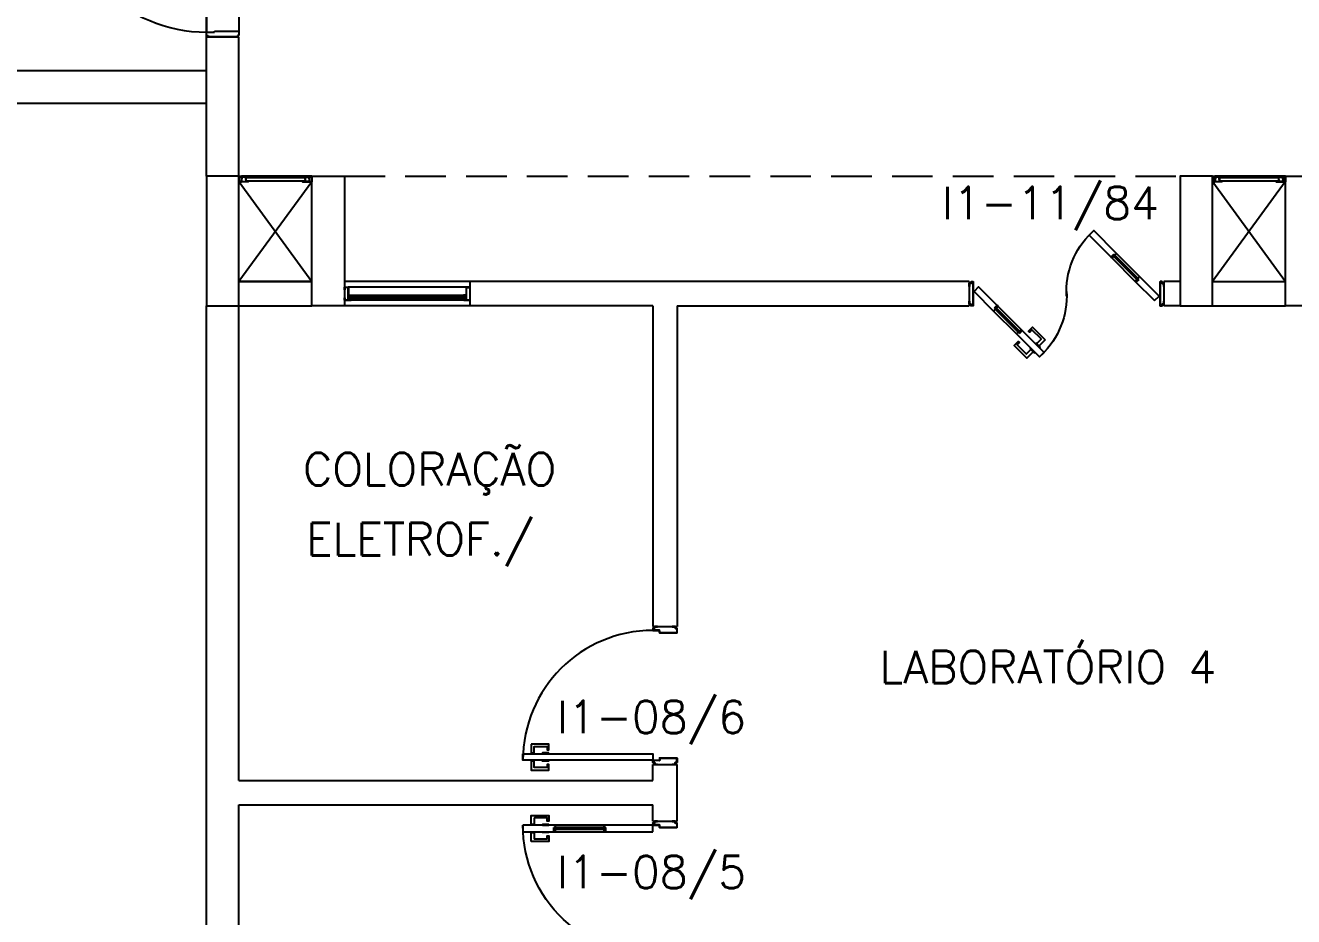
# Model space of a CAD drawing. Header units: millimetres. Extents: x 2801 to 3319, y 1187 to 1422.
# Drawn here: x 2935.21 to 2943.02, y 1346.51 to 1352 of the extents above; entities that cross this region are included whole.
import ezdxf

# ---------------------------------------------------------------- set-up
doc = ezdxf.new("R2010")
doc.units = ezdxf.units.MM
doc.linetypes.add('DASHDOT2', pattern=[0.5, 0.25, -0.125, 0, -0.125])
doc.linetypes.add('HIDDEN', pattern=[0.375, 0.25, -0.125])
for name, color, linetype in [('AR-ALV', 2, 'Continuous'), ('AR-DASH', 1, 'DASHDOT2'), ('AR-ESCADA', 2, 'Continuous'), ('AR-ESQ', 1, 'Continuous'), ('AR-ESTC', 3, 'Continuous'), ('AR-PEITORIL', 1, 'Continuous'), ('AR-PF-maçaneta', 1, 'Continuous'), ('AR-PF-mov', 1, 'Continuous'), ('AR-PF-pm1', 2, 'Continuous'), ('AR-PF-soleira', 1, 'Continuous'), ('AR-PISO', 1, 'Continuous'), ('AR-PORTA', 1, 'Continuous'), ('AR-PROJ', 1, 'HIDDEN'), ('AR-SHAFT', 1, 'Continuous'), ('DT-ESQ-BAGUETE-C', 2, 'Continuous'), ('DT-ESQ-BAGUETE-V', 1, 'Continuous'), ('DT-ESQ-CHAPA DOBRADA-V', 1, 'Continuous'), ('DT-ESQ-MARCO-V', 1, 'Continuous'), ('DT-ESQ-PERFIL CADEIRA-C', 2, 'Continuous'), ('DT-ESQ-PERFIL CADEIRA-V', 1, 'Continuous'), ('DT-ESQ-PERFIL U-C', 2, 'Continuous'), ('DT-ESQ-VENEZIANA-C', 2, 'Continuous'), ('DT-ESQ-VENEZIANA-V', 2, 'Continuous'), ('DT-ESQ-VIDRO-C', 2, 'Continuous'), ('ENDEREÇO', 2, 'Continuous'), ('ES-GUARDACORPO', 1, 'Continuous'), ('ES-PILAR', 2, 'Continuous'), ('maçaneta', 1, 'Continuous'), ('mov', 1, 'Continuous'), ('PM-PERFIL U-C', 2, 'Continuous'), ('PM-VIDRO', 1, 'Continuous'), ('pm1', 2, 'Continuous'), ('pm2', 2, 'Continuous'), ('PROJ2', 1, 'HIDDEN'), ('TEXTO', 2, 'Continuous')]:
    doc.layers.add(name, color=color, linetype=linetype)
doc.styles.add('UNB-100', font='simplex.shx', dxfattribs={"height": 0.2})
doc.styles.add('UNB1-100', font='simplex.shx', dxfattribs={"height": 0.2})

# ---------------------------------------------------------------- blocks, each defined once
blk = doc.blocks.new('EF01-P')
at = {"layer": 'DT-ESQ-BAGUETE-C', "ltscale": 0.1}
for points in [[(0.0015, 0.035), (0.015, 0.035), (0.015, 0.0335), (0.0015, 0.0335), (0.0015, 0.005), (0.015, 0.005), (0.015, 0.0035), (0.0015, 0.0035, -0.414214), (0, 0.005), (0, 0.0335, -0.414214)], [(0.4485, 0.035), (0.435, 0.035), (0.435, 0.0335), (0.4485, 0.0335), (0.4485, 0.005), (0.435, 0.005), (0.435, 0.0035), (0.4485, 0.0035, 0.414214), (0.45, 0.005), (0.45, 0.0335, 0.414214)]]:
    blk.add_lwpolyline(points, format="xyb", close=True, dxfattribs=at)
at = {"layer": 'DT-ESQ-PERFIL CADEIRA-C', "color": 2, "ltscale": 0.1}
for points in [[(0.01, 0.0015), (0.01, 0.003), (0.0015, 0.003, 1), (0.0015, 0), (0.015, 0, 0.414214), (0.0165, 0.0015), (0.0165, 0.0335), (0.043, 0.0335)], [(0.407, 0.0065), (0.432, 0.0065), (0.432, 0.0165), (0.4335, 0.0165), (0.4335, 0.0065, -0.414214), (0.432, 0.005), (0.407, 0.005), (0.3935, 0.005, -1), (0.3935, 0.008), (0.407, 0.008), (0.407, 0.02), (0.407, 0.032), (0.3935, 0.032, -1), (0.3935, 0.035), (0.407, 0.035), (0.4335, 0.035, -0.414214), (0.435, 0.0335), (0.435, 0.0015), (0.4485, 0.0015)]]:
    blk.add_lwpolyline(points, format="xyb", dxfattribs=at)
at = {"layer": 'DT-ESQ-PERFIL CADEIRA-C', "ltscale": 0.1}
for points in [[(0.043, 0.0065), (0.018, 0.0065), (0.018, 0.0165), (0.0165, 0.0165), (0.0165, 0.0065, 0.414214), (0.018, 0.005), (0.043, 0.005), (0.0565, 0.005, 1), (0.0565, 0.008), (0.043, 0.008), (0.043, 0.02), (0.043, 0.032), (0.0565, 0.032, 1), (0.0565, 0.035), (0.043, 0.035), (0.0165, 0.035, 0.414214), (0.015, 0.0335), (0.015, 0.0015), (0.0015, 0.0015)], [(0.0415, 0.02), (0.0415, 0.032, -0.414214), (0.043, 0.0335), (0.0565, 0.0335)], [(0.0415, 0.02), (0.0415, 0.008, 0.414214), (0.043, 0.0065), (0.0565, 0.0065)], [(0.4085, 0.02), (0.4085, 0.032, 0.414214), (0.407, 0.0335), (0.3935, 0.0335)], [(0.4085, 0.02), (0.4085, 0.008, -0.414214), (0.407, 0.0065), (0.3935, 0.0065)], [(0.44, 0.0015), (0.44, 0.003), (0.4485, 0.003, -1), (0.4485, 0), (0.435, 0, -0.414214), (0.4335, 0.0015), (0.4335, 0.0335), (0.407, 0.0335)]]:
    blk.add_lwpolyline(points, format="xyb", dxfattribs=at)
at = {"layer": 'DT-ESQ-PERFIL CADEIRA-V', "ltscale": 0.1}
blk.add_line((0.015, 0), (0.435, 0), dxfattribs=at)
at = {"layer": 'DT-ESQ-VENEZIANA-C', "ltscale": 0.1}
for p, q in [((0.043, 0.0105), (0.407, 0.0105)), ((0.043, 0.009), (0.407, 0.009))]:
    blk.add_line(p, q, dxfattribs=at)
at = {"layer": 'DT-ESQ-VENEZIANA-V', "ltscale": 0.1}
blk.add_line((0.043, 0.031), (0.407, 0.031), dxfattribs=at)
blk = doc.blocks.new('ES-2P-2PAV-E')
blk.add_line((-2.75, -0.95), (-2.95, -0.95))
at = {"layer": 'AR-DASH'}
for p, q in [((-5.5781, -2.4448), (-6.5692, -1.8651)), ((-5.4619, -2.5705), (-5.5781, -2.3932)), ((-5.5781, -2.3932), (-5.5781, -2.4448)), ((-4.6489, -2.9059), (-5.4795, -2.491)), ((-5.4795, -2.491), (-5.4619, -2.5705))]:
    blk.add_line(p, q, dxfattribs=at)
at = {"layer": 'AR-ESTC'}
for points in [[(-4.55, -1.325), (-4.55, -1.295), (-4.55, -0.75), (-4.75, -0.75), (-4.75, -1.295), (-4.75, -1.325), (-4.75, -3.875), (-4.55, -3.875)], [(-2.75, -0.95), (-2.95, -0.95), (-2.95, -1.55), (-2.75, -1.55)]]:
    blk.add_lwpolyline(points, close=True, dxfattribs=at)
at = {"layer": 'AR-PISO'}
blk.add_line((0, -0.75), (0, 0.75), dxfattribs=at)
at = {"layer": 'AR-PISO', "color": 2}
for p, q in [((-4.8, -0.875), (-6.3, -0.875)), ((-4.8, -1.175), (-6.3, -1.175)), ((-4.8, -1.475), (-6.3, -1.475)), ((-4.8, -1.775), (-6.3, -1.775)), ((-4.8, -2.075), (-6.2103, -2.075)), ((-4.8, -2.375), (-5.6974, -2.375)), ((-4.8, -2.675), (-5.1112, -2.675))]:
    blk.add_line(p, q, dxfattribs=at)
at = {"layer": 'ES-GUARDACORPO', "color": 2}
for p, q in [((-6.35, 0.8), (0, 0.8)), ((-6.35, 0.8), (-6.35, -1.9933)), ((-6.3, 0.75), (0, 0.75)), ((-6.3, 0.75), (-6.3, -2.0225)), ((-4.8, -0.875), (-4.8, -0.75)), ((-4.75, -0.75), (0, -0.75)), ((-4.8, -2.8305), (-4.8, -0.875)), ((-4.55, -0.95), (0, -0.95))]:
    blk.add_line(p, q, dxfattribs=at)
at = {"layer": 'ES-GUARDACORPO'}
for p, q in [((0, 0.8), (0, 0.8)), ((0, 0.8), (0, 0.75)), ((-4.75, -0.75), (-4.55, -0.75)), ((0, -0.95), (0, -0.75)), ((-4.5, -3.875), (-4.5, -0.95))]:
    blk.add_line(p, q, dxfattribs=at)
at = {"layer": 'ES-GUARDACORPO', "color": 2}
blk.add_arc((-4.775, -0.75), 0.025, 0, 180, dxfattribs=at)
at = {"layer": 'ES-PILAR'}
for p, q in [((-2.75, -0.95), (-2.75, -1.55)), ((-2.75, -1.55), (-2.95, -1.55))]:
    blk.add_line(p, q, dxfattribs=at)
at = {"layer": 'PROJ2'}
for p, q in [((-3, -0.95), (-3, -5.525)), ((-2.95, -0.95), (-2.95, -5.575)), ((-4.5, -1.175), (-3, -1.175)), ((-4.5, -1.475), (-3, -1.475)), ((-4.5, -1.775), (-3, -1.775)), ((-6.35, -1.9933), (-6.35, -5.575)), ((-6.3, -2.0225), (-6.3, -5.525)), ((-4.5, -2.075), (-3, -2.075)), ((-5.6974, -2.375), (-6.3, -2.375)), ((-4.5, -2.375), (-3, -2.375)), ((-5.1112, -2.675), (-6.3, -2.675)), ((-4.5, -2.675), (-3, -2.675)), ((-4.8, -3.875), (-4.8, -2.8305)), ((-4.8, -2.975), (-6.3, -2.975)), ((-4.5, -2.975), (-3, -2.975)), ((-4.8, -3.275), (-6.3, -3.275)), ((-4.5, -3.275), (-3, -3.275)), ((-4.8, -3.575), (-6.3, -3.575)), ((-4.5, -3.575), (-3, -3.575)), ((-4.8, -3.875), (-6.3, -3.875)), ((-4.8, -3.875), (-4.8, -4)), ((-4.75, -3.875), (-4.75, -4)), ((-4.55, -3.875), (-4.55, -4)), ((-4.5, -3.875), (-3, -3.875)), ((-4.5, -3.875), (-4.5, -4)), ((-6.3, -5.525), (-3, -5.525)), ((-6.35, -5.575), (-2.95, -5.575))]:
    blk.add_line(p, q, dxfattribs=at)
for centre in [(-4.775, -4), (-4.525, -4)]:
    blk.add_arc(centre, 0.025, 180, 0, dxfattribs=at)
blk = doc.blocks.new('pcf-alv-01p-dir')
at = {"layer": 'AR-PF-maçaneta'}
blk.add_line((0.83, 0.3425), (0.83, 0.9575), dxfattribs=at)
for points in [[(0.83, 0.3575), (0.87, 0.3575), (0.87, 0.3425), (0.81, 0.3425), (0.81, 0.9575), (0.87, 0.9575), (0.87, 0.9425), (0.83, 0.9425)], [(0.87, 0.9575), (0.855, 0.9575), (0.855, 0.9625), (0.865, 0.9675), (0.88, 0.9675), (0.88, 0.9325), (0.865, 0.9325), (0.855, 0.9375), (0.855, 0.9425), (0.87, 0.9425)], [(0.87, 0.3425), (0.855, 0.3425), (0.855, 0.3375), (0.865, 0.3325), (0.88, 0.3325), (0.88, 0.3675), (0.865, 0.3675), (0.855, 0.3625), (0.855, 0.3575), (0.87, 0.3575)]]:
    blk.add_lwpolyline(points, dxfattribs=at)
at = {"layer": 'AR-PF-mov'}
blk.add_arc((0.93, 0.2), 0.9, 90, 180, dxfattribs=at)
at = {"layer": 'AR-PF-pm1'}
for p, q in [((0, 0.01), (0, 0.19)), ((0.01, 0.19), (0, 0.19)), ((0.01, 0.2), (0.03, 0.2)), ((0.01, 0.2), (0.01, 0.19)), ((0.03, 0.2), (0.03, 0.15)), ((0.95, 0.2), (0.93, 0.2)), ((0.93, 0.2), (0.93, 0.15)), ((0.95, 0.2), (0.95, 0.19)), ((0.95, 0.19), (0.96, 0.19)), ((0.96, 0.01), (0.96, 0.19)), ((0.03, 0.15), (0.035, 0.15)), ((0.035, 0.15), (0.035, 0)), ((0.93, 0.15), (0.925, 0.15)), ((0.925, 0.15), (0.925, 0)), ((0.01, 0.01), (0, 0.01)), ((0.01, 0), (0.01, 0.01)), ((0.035, 0), (0.01, 0)), ((0.925, 0), (0.95, 0)), ((0.95, 0), (0.95, 0.01)), ((0.95, 0.01), (0.96, 0.01))]:
    blk.add_line(p, q, dxfattribs=at)
blk.add_lwpolyline([(0.88, 1.1), (0.88, 0.2), (0.93, 0.2), (0.93, 1.1)], close=True, dxfattribs=at)
at = {"layer": 'AR-PF-soleira'}
for p, q in [((0.88, 0.2), (0.03, 0.2)), ((0.925, 0), (0.035, 0))]:
    blk.add_line(p, q, dxfattribs=at)
blk = doc.blocks.new('EF04A-P')
at = {"layer": 'DT-ESQ-BAGUETE-C', "ltscale": 0.1}
for points in [[(0.039, -0.05), (0.0255, -0.05), (0.0255, -0.0485), (0.039, -0.0485), (0.039, -0.0365), (0.0255, -0.0365), (0.0255, -0.035), (0.039, -0.035, -0.414214), (0.0405, -0.0365), (0.0405, -0.0485, -0.414214)], [(0.736, -0.05), (0.7495, -0.05), (0.7495, -0.0485), (0.736, -0.0485), (0.736, -0.0365), (0.7495, -0.0365), (0.7495, -0.035), (0.736, -0.035, 0.414214), (0.7345, -0.0365), (0.7345, -0.0485, 0.414214)]]:
    blk.add_lwpolyline(points, format="xyb", close=True, dxfattribs=at)
at = {"layer": 'DT-ESQ-BAGUETE-V', "ltscale": 0.1}
blk.add_line((0.736, -0.05), (0.039, -0.05), dxfattribs=at)
at = {"layer": 'DT-ESQ-CHAPA DOBRADA-V', "ltscale": 0.1}
blk.add_line((0.735, -0.067), (0.04, -0.067), dxfattribs=at)
at = {"layer": 'DT-ESQ-MARCO-V', "ltscale": 0.1}
for p, q in [((0.0235, -0.035), (0.7515, -0.035)), ((0.0235, -0.115), (0.7515, -0.115))]:
    blk.add_line(p, q, dxfattribs=at)
at = {"layer": 'DT-ESQ-PERFIL U-C', "ltscale": 0.1}
for points in [[(0.025, -0.0655), (0.025, -0.0655, 0.414214), (0.0235, -0.067), (0.0235, -0.1135), (0.0015, -0.1135), (0.0015, -0.1), (0, -0.1), (0, -0.1135, 0.414214), (0.0015, -0.115), (0.0235, -0.115, 0.414214), (0.025, -0.1135), (0.025, -0.067), (0.04, -0.067, 1), (0.04, -0.064), (0.025, -0.064), (0.025, -0.0365, 0.414214), (0.0235, -0.035), (0.0015, -0.035, 0.414214), (0, -0.0365), (0, -0.05), (0.0015, -0.05), (0.0015, -0.0365), (0.0235, -0.0365), (0.0235, -0.064, 0.414214), (0.025, -0.0655), (0.04, -0.0655)], [(0.75, -0.0655), (0.75, -0.0655, -0.414214), (0.7515, -0.067), (0.7515, -0.1135), (0.7735, -0.1135), (0.7735, -0.1), (0.775, -0.1), (0.775, -0.1135, -0.414214), (0.7735, -0.115), (0.7515, -0.115, -0.414214), (0.75, -0.1135), (0.75, -0.067), (0.735, -0.067, -1), (0.735, -0.064), (0.75, -0.064), (0.75, -0.0365, -0.414214), (0.7515, -0.035), (0.7735, -0.035, -0.414214), (0.775, -0.0365), (0.775, -0.05), (0.7735, -0.05), (0.7735, -0.0365), (0.7515, -0.0365), (0.7515, -0.064, -0.414214), (0.75, -0.0655), (0.735, -0.0655)]]:
    blk.add_lwpolyline(points, format="xyb", dxfattribs=at)
at = {"layer": 'DT-ESQ-VIDRO-C', "ltscale": 0.1}
blk.add_lwpolyline([(0.027, -0.062), (0.027, -0.052), (0.748, -0.052), (0.748, -0.062)], close=True, dxfattribs=at)
blk = doc.blocks.new('PM7B')
at = {"layer": 'maçaneta'}
for points in [[(0.7317, -0.2081), (0.7706, -0.247), (0.7848, -0.2329), (0.7576, -0.2056, -0.414214), (0.7576, -0.2035), (0.8131, -0.148), (0.8272, -0.1622), (0.8343, -0.1551), (0.8095, -0.1303)], [(0.806, -0.2824), (0.8449, -0.3213), (0.9227, -0.2435), (0.8979, -0.2187), (0.8908, -0.2258), (0.905, -0.2399), (0.8495, -0.2954, -0.414214), (0.8474, -0.2954), (0.8201, -0.2682)], [(0.8449, -0.3213), (0.806, -0.2824), (0.8201, -0.2682), (0.8474, -0.2954, 0.414214), (0.8495, -0.2954), (0.905, -0.2399), (0.8908, -0.2258), (0.8979, -0.2187), (0.9227, -0.2435)]]:
    blk.add_lwpolyline(points, format="xyb", close=True, dxfattribs=at)
for points in [[(0.7918, -0.2258), (0.7636, -0.2541), (0.7671, -0.2576), (0.7954, -0.2293)], [(0.7918, -0.2258), (0.7636, -0.2541), (0.7671, -0.2576), (0.7954, -0.2293)], [(0.8272, -0.2612), (0.7989, -0.2894), (0.7954, -0.2859), (0.8237, -0.2576)], [(0.8272, -0.2612), (0.7989, -0.2894), (0.7954, -0.2859), (0.8237, -0.2576)]]:
    blk.add_lwpolyline(points, close=True, dxfattribs=at)
at = {"layer": 'mov'}
for centre, start, end in [((0.0994, 0.0888), 356.80287, 46.39924), ((1.1006, 0.0612), 176.80287, 226.39924)]:
    blk.add_arc(centre, 0.5014, start, end, dxfattribs=at)
at = {"layer": 'PM-PERFIL U-C'}
for p, q in [((0, 0.12), (0, 0.1385)), ((0.002, 0.12), (0, 0.12)), ((0.0015, 0.14), (0.01, 0.14)), ((0.0105, 0.138), (0.002, 0.138)), ((0.002, 0.138), (0.002, 0.12)), ((0.01, 0.14), (0.01, 0.1485)), ((0.0115, 0.15), (0.0235, 0.15)), ((0.023, 0.148), (0.012, 0.148)), ((0.012, 0.148), (0.012, 0.1395)), ((0.023, 0.148), (0.023, 0.002)), ((0.025, 0.1485), (0.025, 0.0015)), ((1.175, 0.1485), (1.175, 0.0015)), ((1.1885, 0.15), (1.1765, 0.15)), ((1.177, 0.148), (1.188, 0.148)), ((1.177, 0.148), (1.177, 0.002)), ((1.188, 0.148), (1.188, 0.1395)), ((1.1895, 0.138), (1.198, 0.138)), ((1.19, 0.14), (1.19, 0.1485)), ((1.1985, 0.14), (1.19, 0.14)), ((1.198, 0.138), (1.198, 0.12)), ((1.198, 0.12), (1.2, 0.12)), ((1.2, 0.12), (1.2, 0.1385)), ((0, 0.0115), (0, 0.03)), ((0, 0.03), (0.002, 0.03)), ((0.01, 0.01), (0.0015, 0.01)), ((0.002, 0.03), (0.002, 0.012)), ((0.002, 0.012), (0.0105, 0.012)), ((0.01, 0.0015), (0.01, 0.01)), ((0.0235, 0), (0.0115, 0)), ((0.012, 0.0105), (0.012, 0.002)), ((0.012, 0.002), (0.023, 0.002)), ((1.1765, 0), (1.1885, 0)), ((1.188, 0.002), (1.177, 0.002)), ((1.188, 0.0105), (1.188, 0.002)), ((1.198, 0.012), (1.1895, 0.012)), ((1.19, 0.01), (1.1985, 0.01)), ((1.19, 0.0015), (1.19, 0.01)), ((1.198, 0.03), (1.198, 0.012)), ((1.2, 0.03), (1.198, 0.03)), ((1.2, 0.0115), (1.2, 0.03))]:
    blk.add_line(p, q, dxfattribs=at)
for centre, start, end in [((0.0015, 0.1385), 90, 180), ((0.0115, 0.1485), 90, 180), ((0.0105, 0.1395), 270, 0), ((0.0235, 0.1485), 0, 90), ((1.1765, 0.1485), 90, 180), ((1.1895, 0.1395), 180, 270), ((1.1885, 0.1485), 0, 90), ((1.1985, 0.1385), 0, 90), ((0.0015, 0.0115), 180, 270), ((0.0115, 0.0015), 180, 270), ((0.0105, 0.0105), 0, 90), ((0.0235, 0.0015), 269.93864, 0), ((1.1765, 0.0015), 180, 270.06136), ((1.1895, 0.0105), 90, 180), ((1.1885, 0.0015), 270, 0), ((1.1985, 0.0115), 270, 0)]:
    blk.add_arc(centre, 0.0015, start, end, dxfattribs=at)
at = {"layer": 'PM-VIDRO'}
for p, q in [((0.1607, 0.1707), (0.3021, 0.3122)), ((0.3092, 0.3051), (0.1677, 0.1637)), ((0.8908, -0.1551), (1.0323, -0.0137)), ((1.0393, -0.0207), (0.8979, -0.1622))]:
    blk.add_line(p, q, dxfattribs=at)
at = {"layer": 'pm1'}
for p, q in [((0.3021, 0.3122), (0.2915, 0.3228)), ((0.3021, 0.3122), (0.3092, 0.3192)), ((0.3268, 0.3016), (0.3092, 0.3192)), ((0.3162, 0.3122), (0.3092, 0.3051)), ((0.3198, 0.2945), (0.3092, 0.3051)), ((0.3268, 0.3016), (0.3198, 0.2945)), ((0.0296, 0.0609), (0.1501, 0.1813)), ((0.1501, 0.1813), (0.1607, 0.1707)), ((0.1536, 0.1637), (0.1607, 0.1707)), ((0.1713, 0.146), (0.1536, 0.1637)), ((0.1677, 0.1637), (0.1607, 0.1566)), ((0.1677, 0.1637), (0.1783, 0.1531)), ((0.1783, 0.1531), (0.0579, 0.0326)), ((0.1783, 0.1531), (0.1713, 0.146)), ((0.0579, 0.0326), (0.0296, 0.0609)), ((1.0217, -0.0031), (1.0287, 0.004)), ((1.0287, 0.004), (1.0464, -0.0137)), ((1.0323, -0.0137), (1.0393, -0.0066)), ((1.0464, -0.0137), (1.0393, -0.0207)), ((0.8732, -0.1516), (0.8802, -0.1445)), ((0.8732, -0.1516), (0.8908, -0.1692)), ((0.8802, -0.1445), (0.8908, -0.1551)), ((0.8838, -0.1622), (0.8908, -0.1551)), ((0.8979, -0.1622), (0.8908, -0.1692)), ((0.8979, -0.1622), (0.9085, -0.1728))]:
    blk.add_line(p, q, dxfattribs=at)
for points in [[(0.2915, 0.3228), (0.4329, 0.4642), (0.4612, 0.4359), (0.3198, 0.2945)], [(1.0323, -0.0137), (1.0217, -0.0031), (1.1421, 0.1174), (1.1704, 0.0891), (1.0499, -0.0313), (1.0393, -0.0207)], [(0.9085, -0.1728), (0.7671, -0.3142), (0.7388, -0.2859), (0.8732, -0.1516)]]:
    blk.add_lwpolyline(points, dxfattribs=at)
at = {"layer": 'pm2'}
for p, q in [((0.1501, 0.1813), (0.2915, 0.3228)), ((0.3198, 0.2945), (0.1783, 0.1531)), ((0.8802, -0.1445), (1.0217, -0.0031)), ((1.0499, -0.0313), (0.9085, -0.1728))]:
    blk.add_line(p, q, dxfattribs=at)
blk = doc.blocks.new('PM3V')
at = {"layer": 'maçaneta'}
for points in [[(0.02, 0.9), (-0.035, 0.9), (-0.035, 0.79), (0, 0.79), (0, 0.8), (-0.02, 0.8), (-0.02, 0.8785, -0.414214), (-0.0185, 0.88), (0.02, 0.88)], [(0.125, 0.9), (0.07, 0.9), (0.07, 0.88), (0.1085, 0.88, -0.414214), (0.11, 0.8785), (0.11, 0.8), (0.09, 0.8), (0.09, 0.79), (0.125, 0.79)]]:
    blk.add_lwpolyline(points, format="xyb", close=True, dxfattribs=at)
for points in [[(0.02, 0.79), (0.02, 0.83), (0.025, 0.83), (0.025, 0.79)], [(0.07, 0.79), (0.07, 0.83), (0.065, 0.83), (0.065, 0.79)]]:
    blk.add_lwpolyline(points, close=True, dxfattribs=at)
at = {"layer": 'mov'}
blk.add_arc((0.025, 0.15), 0.8, 356.84716, 90, dxfattribs=at)
at = {"layer": 'PM-PERFIL U-C'}
for p, q in [((0, 0.12), (0, 0.1385)), ((0.002, 0.12), (0, 0.12)), ((0.0015, 0.14), (0.01, 0.14)), ((0.002, 0.138), (0.002, 0.12)), ((0.0105, 0.138), (0.002, 0.138)), ((0.01, 0.14), (0.01, 0.1485)), ((0.0115, 0.15), (0.0235, 0.15)), ((0.012, 0.148), (0.012, 0.1395)), ((0.023, 0.148), (0.012, 0.148)), ((0.023, 0.1085), (0.023, 0.148)), ((0.038, 0.107), (0.0245, 0.107)), ((0.025, 0.1485), (0.025, 0.109)), ((0.0385, 0.109), (0.025, 0.109)), ((0.038, 0.107), (0.038, 0.002)), ((0.04, 0.1075), (0.04, 0.0015)), ((0.81, 0.1075), (0.81, 0.0015)), ((0.8115, 0.109), (0.825, 0.109)), ((0.812, 0.107), (0.8255, 0.107)), ((0.812, 0.107), (0.812, 0.002)), ((0.825, 0.1485), (0.825, 0.109)), ((0.8385, 0.15), (0.8265, 0.15)), ((0.827, 0.148), (0.838, 0.148)), ((0.827, 0.1085), (0.827, 0.148)), ((0.838, 0.148), (0.838, 0.1395)), ((0.8395, 0.138), (0.848, 0.138)), ((0.84, 0.14), (0.84, 0.1485)), ((0.8485, 0.14), (0.84, 0.14)), ((0.848, 0.138), (0.848, 0.12)), ((0.848, 0.12), (0.85, 0.12)), ((0.85, 0.12), (0.85, 0.1385)), ((0, 0.03), (0.002, 0.03)), ((0, 0.0115), (0, 0.03)), ((0.01, 0.01), (0.0015, 0.01)), ((0.002, 0.03), (0.002, 0.012)), ((0.002, 0.012), (0.0105, 0.012)), ((0.01, 0.0015), (0.01, 0.01)), ((0.0385, 0), (0.0115, 0)), ((0.012, 0.0105), (0.012, 0.002)), ((0.012, 0.002), (0.038, 0.002)), ((0.8115, 0), (0.8385, 0)), ((0.838, 0.002), (0.812, 0.002)), ((0.838, 0.0105), (0.838, 0.002)), ((0.848, 0.012), (0.8395, 0.012)), ((0.84, 0.0015), (0.84, 0.01)), ((0.84, 0.01), (0.8485, 0.01)), ((0.85, 0.03), (0.848, 0.03)), ((0.848, 0.03), (0.848, 0.012)), ((0.85, 0.0115), (0.85, 0.03))]:
    blk.add_line(p, q, dxfattribs=at)
for centre, start, end in [((0.0015, 0.1385), 90, 180), ((0.0115, 0.1485), 90, 180), ((0.0105, 0.1395), 270, 0), ((0.0245, 0.1085), 180, 270), ((0.0235, 0.1485), 360, 90), ((0.0385, 0.1075), 0, 90), ((0.8115, 0.1075), 90, 180), ((0.8265, 0.1485), 90, 180), ((0.8255, 0.1085), 270, 0), ((0.8395, 0.1395), 180, 270), ((0.8385, 0.1485), 0, 90), ((0.8485, 0.1385), 0, 90), ((0.0015, 0.0115), 180, 270), ((0.0115, 0.0015), 180, 270), ((0.0105, 0.0105), 0, 90), ((0.0385, 0.0015), 269.93864, 0), ((0.8115, 0.0015), 180, 270.06136), ((0.8395, 0.0105), 90, 180), ((0.8385, 0.0015), 270, 0), ((0.8485, 0.0115), 270, 0)]:
    blk.add_arc(centre, 0.0015, start, end, dxfattribs=at)
at = {"layer": 'PM-VIDRO'}
for p, q in [((0.04, 0.45), (0.04, 0.75)), ((0.05, 0.75), (0.05, 0.45))]:
    blk.add_line(p, q, dxfattribs=at)
at = {"layer": 'pm1'}
for p, q in [((0.025, 0.95), (0.065, 0.95)), ((0.025, 0.75), (0.025, 0.95)), ((0.065, 0.95), (0.065, 0.76)), ((0.04, 0.75), (0.025, 0.75)), ((0.065, 0.76), (0.04, 0.76)), ((0.04, 0.75), (0.04, 0.76)), ((0.05, 0.76), (0.05, 0.75)), ((0.065, 0.75), (0.05, 0.75)), ((0.065, 0.76), (0.065, 0.75)), ((0.025, 0.15), (0.025, 0.45)), ((0.04, 0.45), (0.025, 0.45)), ((0.04, 0.44), (0.04, 0.45)), ((0.065, 0.44), (0.04, 0.44)), ((0.065, 0.45), (0.05, 0.45)), ((0.05, 0.45), (0.05, 0.44)), ((0.065, 0.45), (0.065, 0.44)), ((0.065, 0.44), (0.065, 0.15)), ((0.065, 0.15), (0.025, 0.15))]:
    blk.add_line(p, q, dxfattribs=at)
at = {"layer": 'pm2'}
for p, q in [((0.025, 0.45), (0.025, 0.75)), ((0.065, 0.75), (0.065, 0.45)), ((0.025, 0.15), (0.025, 0.109)), ((0.025, 0.109), (0.035, 0.109)), ((0.8252, 0.109), (0.8152, 0.109)), ((0.8152, 0), (0.8402, 0)), ((0.8402, 0.01), (0.8502, 0.01)), ((0.8402, 0), (0.8402, 0.01))]:
    blk.add_line(p, q, dxfattribs=at)
blk = doc.blocks.new('PM3')
at = {"layer": 'maçaneta'}
for points in [[(0.02, 0.825), (-0.035, 0.825), (-0.035, 0.715), (0, 0.715), (0, 0.725), (-0.02, 0.725), (-0.02, 0.8035, -0.414214), (-0.0185, 0.805), (0.02, 0.805)], [(0.125, 0.825), (0.07, 0.825), (0.07, 0.805), (0.1085, 0.805, -0.414214), (0.11, 0.8035), (0.11, 0.725), (0.09, 0.725), (0.09, 0.715), (0.125, 0.715)]]:
    blk.add_lwpolyline(points, format="xyb", close=True, dxfattribs=at)
for points in [[(0.02, 0.715), (0.02, 0.755), (0.025, 0.755), (0.025, 0.715)], [(0.07, 0.715), (0.07, 0.755), (0.065, 0.755), (0.065, 0.715)]]:
    blk.add_lwpolyline(points, close=True, dxfattribs=at)
at = {"layer": 'mov'}
blk.add_arc((0.025, 0.075), 0.8, 0, 90, dxfattribs=at)
at = {"layer": 'PM-PERFIL U-C'}
for p, q in [((0, 0.045), (0, 0.0635)), ((0.002, 0.045), (0, 0.045)), ((0.0015, 0.065), (0.01, 0.065)), ((0.002, 0.063), (0.002, 0.045)), ((0.0105, 0.063), (0.002, 0.063)), ((0.01, 0.065), (0.01, 0.0735)), ((0.0115, 0.075), (0.0235, 0.075)), ((0.012, 0.073), (0.012, 0.0645)), ((0.023, 0.073), (0.012, 0.073)), ((0.023, 0.0335), (0.023, 0.073)), ((0.038, 0.032), (0.0245, 0.032)), ((0.025, 0.0735), (0.025, 0.034)), ((0.0385, 0.034), (0.025, 0.034)), ((0.038, 0.032), (0.038, -0.073)), ((0.04, 0.0325), (0.04, -0.0735)), ((0.81, 0.0325), (0.81, -0.0735)), ((0.8115, 0.034), (0.825, 0.034)), ((0.812, 0.032), (0.8255, 0.032)), ((0.812, 0.032), (0.812, -0.073)), ((0.825, 0.0735), (0.825, 0.034)), ((0.8385, 0.075), (0.8265, 0.075)), ((0.827, 0.073), (0.838, 0.073)), ((0.827, 0.0335), (0.827, 0.073)), ((0.838, 0.073), (0.838, 0.0645)), ((0.8395, 0.063), (0.848, 0.063)), ((0.84, 0.065), (0.84, 0.0735)), ((0.8485, 0.065), (0.84, 0.065)), ((0.848, 0.063), (0.848, 0.045)), ((0.848, 0.045), (0.85, 0.045)), ((0.85, 0.045), (0.85, 0.0635)), ((0, -0.045), (0.002, -0.045)), ((0, -0.0635), (0, -0.045)), ((0.01, -0.065), (0.0015, -0.065)), ((0.002, -0.045), (0.002, -0.063)), ((0.002, -0.063), (0.0105, -0.063)), ((0.01, -0.0735), (0.01, -0.065)), ((0.0385, -0.075), (0.0115, -0.075)), ((0.012, -0.0645), (0.012, -0.073)), ((0.012, -0.073), (0.038, -0.073)), ((0.8115, -0.075), (0.8385, -0.075)), ((0.838, -0.073), (0.812, -0.073)), ((0.838, -0.0645), (0.838, -0.073)), ((0.848, -0.063), (0.8395, -0.063)), ((0.84, -0.0735), (0.84, -0.065)), ((0.84, -0.065), (0.8485, -0.065)), ((0.85, -0.045), (0.848, -0.045)), ((0.848, -0.045), (0.848, -0.063)), ((0.85, -0.0635), (0.85, -0.045))]:
    blk.add_line(p, q, dxfattribs=at)
for centre, start, end in [((0.0015, 0.0635), 90, 180), ((0.0115, 0.0735), 90, 180), ((0.0105, 0.0645), 270, 0), ((0.0245, 0.0335), 180, 270), ((0.0235, 0.0735), 360, 90), ((0.0385, 0.0325), 0, 90), ((0.8115, 0.0325), 90, 180), ((0.8265, 0.0735), 90, 180), ((0.8255, 0.0335), 270, 0), ((0.8395, 0.0645), 180, 270), ((0.8385, 0.0735), 0, 90), ((0.8485, 0.0635), 0, 90), ((0.0015, -0.0635), 180, 270), ((0.0115, -0.0735), 180, 270), ((0.0105, -0.0645), 0, 90), ((0.0385, -0.0735), 269.93864, 0), ((0.8115, -0.0735), 180, 270.06136), ((0.8395, -0.0645), 90, 180), ((0.8385, -0.0735), 270, 0), ((0.8485, -0.0635), 270, 0)]:
    blk.add_arc(centre, 0.0015, start, end, dxfattribs=at)
at = {"layer": 'pm1'}
blk.add_lwpolyline([(0.065, 0.875), (0.065, 0.075), (0.025, 0.075), (0.025, 0.875)], close=True, dxfattribs=at)

msp = doc.modelspace()

# ---------------------------------------------------------------- linework, layer by layer
at = {"layer": 'AR-ALV'}
for p, q in [((2936.3249, 1351.0748), (2936.3249, 1351.9323)), ((2936.3249, 1351.9323), (2936.5249, 1351.9323)), ((2936.5249, 1351.0748), (2936.5249, 1351.9323)), ((2936.5249, 1350.4248), (2936.9749, 1350.4248)), ((2936.5249, 1350.4248), (2936.9749, 1350.4248)), ((2936.9749, 1350.4248), (2936.5249, 1350.4248)), ((2937.9499, 1350.2748), (2937.9499, 1350.4248)), ((2941.0249, 1350.4248), (2937.9499, 1350.4248)), ((2941.0249, 1350.4248), (2941.0249, 1350.2748)), ((2942.3249, 1350.4248), (2942.2249, 1350.4248)), ((2942.2249, 1350.4248), (2942.2249, 1350.2748)), ((2942.5249, 1350.4248), (2942.9749, 1350.4248)), ((2936.3249, 1341.9498), (2936.3249, 1350.2748)), ((2936.5249, 1347.3498), (2936.5249, 1350.2748)), ((2936.5249, 1350.2748), (2936.9749, 1350.2748)), ((2939.0749, 1350.2748), (2937.9499, 1350.2748)), ((2939.0749, 1350.2748), (2939.0749, 1348.2998)), ((2939.2249, 1350.2748), (2939.2249, 1348.2998)), ((2939.2249, 1350.2748), (2941.0249, 1350.2748)), ((2942.3249, 1350.2748), (2942.2249, 1350.2748)), ((2942.5249, 1350.2748), (2942.9749, 1350.2748)), ((2939.0749, 1348.2998), (2939.2249, 1348.2998)), ((2939.0749, 1347.4498), (2939.2249, 1347.4498)), ((2939.0749, 1347.3498), (2939.0749, 1347.4498)), ((2939.2249, 1347.0998), (2939.2249, 1347.4498)), ((2936.5249, 1347.3498), (2939.0749, 1347.3498)), ((2936.5249, 1347.1998), (2939.0749, 1347.1998)), ((2936.5249, 1344.3498), (2936.5249, 1347.1998)), ((2939.0749, 1347.0998), (2939.0749, 1347.1998)), ((2939.0749, 1347.0998), (2939.2249, 1347.0998))]:
    msp.add_line(p, q, dxfattribs=at)
at = {"layer": 'AR-ESTC'}
for points in [[(2936.5249, 1351.0748), (2936.3249, 1351.0748), (2936.3249, 1350.2748), (2936.5249, 1350.2748)], [(2936.9749, 1351.0748), (2937.1749, 1351.0748), (2937.1749, 1350.2748), (2936.9749, 1350.2748)], [(2942.5249, 1351.0748), (2942.3249, 1351.0748), (2942.3249, 1350.2748), (2942.5249, 1350.2748)], [(2942.9749, 1351.0748), (2943.1749, 1351.0748), (2943.1749, 1350.2748), (2942.9749, 1350.2748)]]:
    msp.add_lwpolyline(points, close=True, dxfattribs=at)
at = {"layer": 'AR-PEITORIL'}
for p, q in [((2937.9499, 1350.4248), (2937.1749, 1350.4248)), ((2937.9499, 1350.2748), (2937.1749, 1350.2748))]:
    msp.add_line(p, q, dxfattribs=at)
at = {"layer": 'AR-PROJ'}
msp.add_line((2937.1749, 1351.0748), (2942.3249, 1351.0748), dxfattribs=at)
at = {"layer": 'AR-SHAFT'}
for p, q in [((2936.9734, 1351.0398), (2936.5249, 1350.4248)), ((2936.5264, 1351.0398), (2936.9749, 1350.4248)), ((2942.9734, 1351.0398), (2942.5249, 1350.4248)), ((2942.5264, 1351.0398), (2942.9749, 1350.4248))]:
    msp.add_line(p, q, dxfattribs=at)

# ---------------------------------------------------------------- block references
at = {"layer": 'AR-ESCADA'}
msp.add_blockref('ES-2P-2PAV-E', (2936.3249, 1352.4748), dxfattribs=at)
at = {"layer": 'AR-ESQ', "rotation": 180}
for name, p in [('EF01-P', (2936.9749, 1351.0748)), ('EF01-P', (2942.9749, 1351.0748)), ('EF04A-P', (2937.9499, 1350.2748))]:
    msp.add_blockref(name, p, dxfattribs=at)
at = {"layer": 'AR-PORTA', "rotation": 90}
for name, p in [('pcf-alv-01p-dir', (2936.5249, 1351.9323)), ('PM3', (2939.1499, 1347.4498))]:
    msp.add_blockref(name, p, dxfattribs=at)
at = {"layer": 'AR-PORTA', "xscale": -1}
msp.add_blockref('PM7B', (2942.2255, 1350.2748), dxfattribs=at)
at = {"layer": 'AR-PORTA', "xscale": -1, "rotation": 90}
msp.add_blockref('PM3V', (2939.2249, 1347.0998), dxfattribs=at)

# ---------------------------------------------------------------- texts
at = {"layer": 'ENDEREÇO', "style": 'UNB1-100'}
for s, p in [('I1-11/84', (2940.8575, 1350.8095)), ('I1-08/6', (2938.4843, 1347.6416)), ('I1-08/5', (2938.4843, 1346.686))]:
    msp.add_text(s, height=0.2, dxfattribs=at).set_placement(p)
at = {"layer": 'TEXTO', "style": 'UNB-100'}
for s, p in [('COLORAÇÃO', (2936.9201, 1349.1692)), ('ELETROF./', (2936.94, 1348.7377)), ('LABORATÓRIO 4', (2940.4735, 1347.9498))]:
    msp.add_text(s, height=0.2, dxfattribs=at).set_placement(p)

doc.saveas('drawing.dxf')
